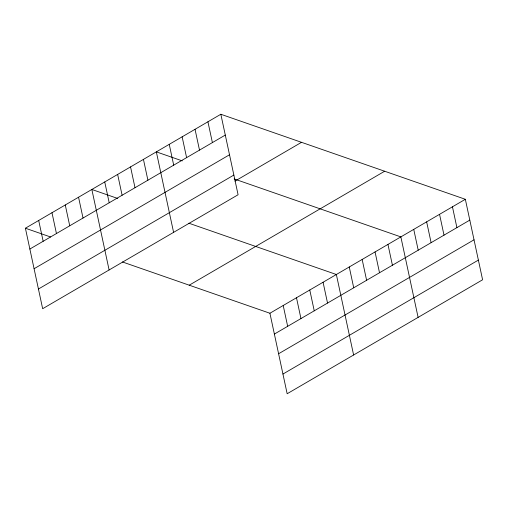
<?xml version="1.0" encoding="UTF-8"?>
<svg xmlns="http://www.w3.org/2000/svg" width="508" height="508" viewBox="0 0 508 508"><rect width="100%" height="100%" fill="white"/><g stroke="black" fill="none" stroke-linecap="round" stroke-linejoin="round"><path stroke-width="0.76" d="M220.834 114.256L238.087 194.755L42.659 308.712L25.4 228.219L220.834 114.256L465.341 199.288L482.6 279.781L287.166 393.744L269.913 313.245L122.422 261.957M29.864 249.034L225.292 135.071M34.087 268.726L229.514 154.769M38.437 289.02L233.864 175.057M234.994 181.115L301.523 142.316M189.224 285.191L384.658 171.228M269.913 313.245L465.341 199.288M274.377 334.067L469.805 220.104M278.594 353.759L474.028 239.801M282.95 374.047L478.377 260.09M182.277 160.884L156.337 151.867L173.596 232.359M234.144 178.924L400.85 236.893L418.109 317.392M117.78 198.488L91.846 189.471L109.106 269.964M188.868 223.209L336.36 274.504L353.612 354.997M25.4 228.219L50.616 236.988M452.444 206.807L456.908 227.628M439.547 214.332L444.011 235.147M426.65 221.85L431.108 242.672M413.747 229.375L418.211 250.19M387.953 244.418L392.417 265.233M375.056 251.936L379.514 272.752M362.153 259.461L366.617 280.276M349.256 266.979L353.72 287.795M323.069 282.251L327.533 303.066M309.778 289.998L314.242 310.82M296.488 297.751L300.952 318.567M283.204 305.499L287.661 326.314M207.931 121.78L212.395 142.596M195.034 129.299L199.498 150.114M182.137 136.823L186.601 157.639M169.24 144.342L173.698 165.157M143.44 159.385L147.904 180.2M130.543 166.91L135.007 187.725M117.646 174.428L122.104 195.243M104.743 181.947L109.207 202.768M78.556 197.218L83.02 218.034M65.265 204.972L69.729 225.787M51.981 212.719L56.439 233.534M38.691 220.466L43.155 241.287"/></g></svg>
